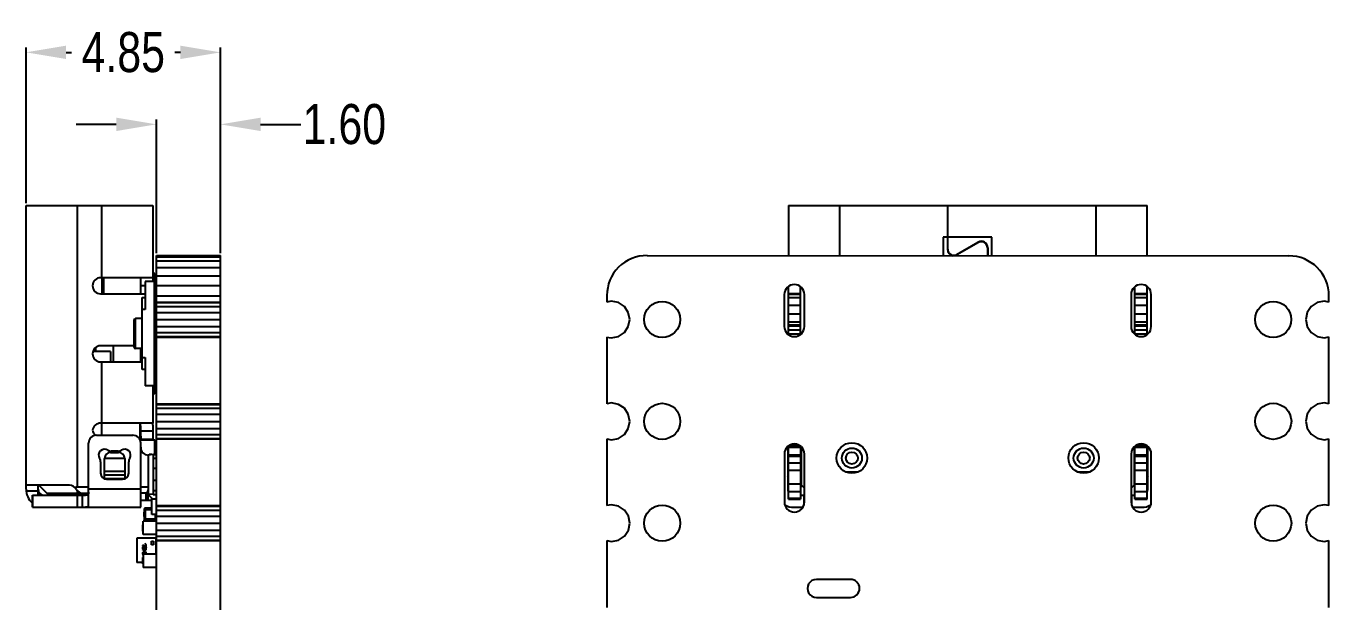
# Model space of a CAD drawing. Header units: inches. Extents: x -37.2 to 29.4, y -3.8 to 37.3.
# Drawn here: x -3.11 to 29.39, y 19.81 to 34.18 of the extents above; entities that cross this region are included whole.
import ezdxf

# ---------------------------------------------------------------- set-up
doc = ezdxf.new("R2010")
doc.units = ezdxf.units.IN
doc.header["$LTSCALE"] = 1.21
doc.header["$MEASUREMENT"] = 0
doc.header["$PDMODE"] = 3
doc.header["$PDSIZE"] = 0.3125
doc.layers.get('0').update_dxf_attribs({"linetype": 'CONTINUOUS'})
doc.layers.get('Defpoints').update_dxf_attribs({"linetype": 'CONTINUOUS'})
doc.layers.add('DIM', color=3, linetype='CONTINUOUS')
doc.styles.get("Standard").update_dxf_attribs({"font": 'txt', "width": 0.8})
doc.dimstyles.get("Standard").update_dxf_attribs({"dimtxt": 0.15625, "dimasz": 0.1875, "dimexe": 0.125, "dimexo": 0.0625, "dimgap": 0.09, "dimtad": 0, "dimtih": 1, "dimtoh": 1, "dimzin": 4, "dimdsep": 46, "dimtxsty": 'STANDARD', "dimblk": '_FILLED', "dimblk1": '_FILLED', "dimblk2": '_FILLED', "dimcen": 0.09, "dimazin": 1, "dimtp": 0.01, "dimtm": 0.01, "dimtfac": 1, "dimtofl": 0, "dimtmove": 0, "dimatfit": 3, "dimldrblk": '_FILLED', "dimfxl": 1, "dimtolj": 1, "dimtzin": 4, "dimarcsym": 0})

# ---------------------------------------------------------------- blocks, each defined once
blk = doc.blocks.new('_FILLED')
at = {"color": 0, "linetype": 'ByBlock'}
blk.add_solid([(0, 0), (-1, 0.167), (-1, -0.167)], dxfattribs=at)
blk = doc.blocks.new('*D9')
at = {"layer": 'Defpoints', "color": 0}
for p in [(1.744, 31.729), (0.144, 28.456), (1.744, 28.456)]:
    blk.add_point(p, dxfattribs=at)
at = {"layer": 'DIM', "color": 0, "lineweight": -2}
for p, q in [((0.144, 28.518), (0.144, 31.854)), ((1.744, 28.518), (1.744, 31.854)), ((-0.856, 31.729), (-1.856, 31.729)), ((2.744, 31.729), (3.744, 31.729))]:
    blk.add_line(p, q, dxfattribs=at)
blk.add_blockref('_FILLED', (0.144, 31.729), dxfattribs=at)
at = {"layer": 'DIM', "color": 0, "lineweight": -2, "rotation": 180}
blk.add_blockref('_FILLED', (1.744, 31.729), dxfattribs=at)
at = {"layer": 'DIM', "color": 0, "insert": (4.834, 31.729), "char_height": 1, "attachment_point": 5}
blk.add_mtext('\\A1;1.60', dxfattribs=at)
blk = doc.blocks.new('*D10')
at = {"layer": 'Defpoints', "color": 0}
for p in [(-3.106, 33.526), (-3.106, 29.702), (1.744, 28.456)]:
    blk.add_point(p, dxfattribs=at)
at = {"layer": 'DIM', "color": 0, "lineweight": -2}
for p, q in [((-3.106, 29.765), (-3.106, 33.651)), ((-2.106, 33.526), (-1.971, 33.526)), ((0.744, 33.526), (0.609, 33.526)), ((1.744, 28.518), (1.744, 33.651))]:
    blk.add_line(p, q, dxfattribs=at)
at = {"layer": 'DIM', "color": 0, "lineweight": -2, "rotation": 180}
blk.add_blockref('_FILLED', (-3.106, 33.526), dxfattribs=at)
at = {"layer": 'DIM', "color": 0, "lineweight": -2}
blk.add_blockref('_FILLED', (1.744, 33.526), dxfattribs=at)
at = {"layer": 'DIM', "color": 0, "insert": (-0.681, 33.526), "char_height": 1, "attachment_point": 5}
blk.add_mtext('\\A1;4.85', dxfattribs=at)

msp = doc.modelspace()

# ---------------------------------------------------------------- linework, layer by layer
at = {"color": 7, "linetype": 'Continuous'}
for p, q in [((-3.106, 22.622), (-3.106, 29.702)), ((-3.106, 29.702), (0.054, 29.702)), ((-1.826, 22.672), (-1.826, 29.702)), ((-1.226, 29.702), (-1.226, 27.902)), ((0.054, 29.702), (0.054, 27.807)), ((15.913, 29.702), (15.913, 28.454)), ((15.913, 29.702), (24.853, 29.702)), ((17.193, 28.454), (17.193, 29.702)), ((19.873, 29.702), (19.873, 28.611)), ((19.883, 29.602), (19.873, 29.602)), ((19.883, 28.611), (19.883, 29.702)), ((23.573, 29.702), (23.573, 28.451)), ((24.853, 28.45), (24.853, 29.702)), ((19.883, 29.372), (19.873, 29.372)), ((19.873, 29.287), (19.883, 29.287)), ((19.773, 28.911), (19.773, 28.452)), ((19.873, 28.911), (19.773, 28.911)), ((20.983, 28.911), (19.883, 28.911)), ((20.107, 28.481), (20.643, 28.789)), ((20.648, 28.781), (20.112, 28.473)), ((20.873, 28.651), (20.873, 28.452)), ((20.883, 28.651), (20.883, 28.452)), ((20.983, 28.452), (20.983, 28.911)), ((0.144, 0.44), (0.144, 28.456)), ((0.144, 28.456), (1.744, 28.456)), ((0.144, 28.421), (1.744, 28.421)), ((0.144, 28.321), (1.744, 28.321)), ((1.744, 0.44), (1.744, 28.456)), ((12.383, 28.456), (28.391, 28.448)), ((0.104, 28.008), (0.054, 28.008)), ((0.104, 28.007), (0.054, 28.007)), ((0.104, 28.008), (0.104, 28.007)), ((0.104, 27.396), (0.104, 28.007)), ((0.144, 28.16), (1.744, 28.16)), ((0.144, 27.951), (1.744, 27.951)), ((0.054, 27.902), (-1.246, 27.902)), ((-1.215, 27.902), (-1.215, 27.502)), ((-1.176, 27.902), (-1.176, 27.502)), ((-0.246, 27.502), (-0.246, 27.902)), ((-0.136, 27.702), (-0.246, 27.702)), ((-0.136, 27.807), (-0.136, 27.107)), ((0.094, 27.807), (-0.136, 27.807)), ((0.094, 25.207), (0.094, 27.807)), ((0.104, 27.647), (0.094, 27.647)), ((0.144, 27.708), (1.744, 27.708)), ((15.913, 26.482), (15.913, 27.682)), ((16.213, 26.491), (16.213, 27.673)), ((24.553, 26.491), (24.553, 27.674)), ((24.853, 26.483), (24.853, 27.682)), ((-1.246, 27.502), (-0.136, 27.502)), ((-0.206, 25.607), (-0.206, 27.407)), ((-0.206, 27.407), (-0.136, 27.407)), ((0.104, 27.615), (0.094, 27.615)), ((0.104, 27.396), (0.094, 27.396)), ((0.104, 27.502), (0.144, 27.502)), ((0.134, 27.409), (0.104, 27.409)), ((0.134, 26.634), (0.134, 27.409)), ((0.144, 27.447), (1.744, 27.447)), ((11.382, 27.456), (11.382, 27.294)), ((11.492, 27.316), (11.382, 27.294)), ((11.668, 27.281), (11.492, 27.316)), ((15.807, 27.482), (15.807, 26.682)), ((16.213, 27.502), (15.913, 27.502)), ((15.913, 27.489), (16.213, 27.489)), ((16.213, 27.401), (15.913, 27.401)), ((16.307, 26.682), (16.307, 27.482)), ((24.457, 27.483), (24.457, 26.683)), ((24.853, 27.502), (24.553, 27.502)), ((24.553, 27.489), (24.853, 27.489)), ((24.853, 27.401), (24.553, 27.401)), ((24.957, 26.683), (24.957, 27.483)), ((29.272, 27.317), (29.097, 27.282)), ((29.391, 27.294), (29.272, 27.317)), ((29.391, 27.294), (29.391, 27.448)), ((-0.136, 27.107), (-0.206, 27.107)), ((0.094, 27.209), (0.134, 27.209)), ((0.134, 27.296), (0.144, 27.296)), ((0.134, 27.221), (0.144, 27.221)), ((0.134, 27.204), (0.144, 27.204)), ((0.134, 27.202), (0.144, 27.202)), ((0.134, 27.198), (0.144, 27.198)), ((0.134, 27.189), (0.144, 27.189)), ((0.134, 27.181), (0.144, 27.181)), ((0.134, 27.171), (0.144, 27.171)), ((0.134, 27.152), (0.144, 27.152)), ((0.134, 27.141), (0.144, 27.141)), ((0.134, 27.133), (0.144, 27.133)), ((0.134, 27.125), (0.144, 27.125)), ((0.134, 27.123), (0.144, 27.123)), ((0.134, 27.106), (0.144, 27.106)), ((0.134, 27.031), (0.144, 27.031)), ((0.134, 27.014), (0.144, 27.014)), ((0.144, 27.294), (1.744, 27.294)), ((0.144, 27.281), (1.744, 27.281)), ((0.144, 27.182), (1.744, 27.182)), ((0.144, 27.033), (1.744, 27.033)), ((11.817, 27.182), (11.668, 27.281)), ((11.916, 27.033), (11.817, 27.182)), ((11.951, 26.857), (11.916, 27.033)), ((15.913, 27.213), (16.213, 27.213)), ((16.213, 26.991), (15.913, 26.991)), ((24.553, 27.213), (24.853, 27.213)), ((24.853, 26.991), (24.553, 26.991)), ((28.848, 27.034), (28.814, 26.858)), ((28.948, 27.183), (28.848, 27.034)), ((29.097, 27.282), (28.948, 27.183)), ((-0.416, 26.841), (-0.416, 26.174)), ((-0.374, 26.132), (-0.374, 26.882)), ((-0.206, 26.882), (-0.374, 26.882)), ((0.134, 26.964), (0.144, 26.964)), ((0.134, 26.954), (0.144, 26.954)), ((0.134, 26.946), (0.144, 26.946)), ((0.134, 26.937), (0.144, 26.937)), ((0.134, 26.933), (0.144, 26.933)), ((0.134, 26.931), (0.144, 26.931)), ((0.134, 26.914), (0.144, 26.914)), ((0.134, 26.902), (0.144, 26.902)), ((0.134, 26.893), (0.144, 26.893)), ((0.134, 26.852), (0.144, 26.852)), ((0.134, 26.843), (0.144, 26.843)), ((0.134, 26.831), (0.144, 26.831)), ((0.144, 26.857), (1.744, 26.857)), ((0.144, 26.682), (1.744, 26.682)), ((11.817, 26.533), (11.916, 26.682)), ((11.916, 26.682), (11.951, 26.857)), ((15.913, 26.803), (16.213, 26.803)), ((16.213, 26.715), (15.913, 26.715)), ((15.913, 26.702), (16.213, 26.702)), ((24.553, 26.803), (24.853, 26.803)), ((24.853, 26.715), (24.553, 26.715)), ((24.553, 26.702), (24.853, 26.702)), ((28.814, 26.858), (28.848, 26.683)), ((28.848, 26.683), (28.948, 26.534)), ((0.094, 26.634), (0.134, 26.634)), ((0.094, 26.381), (0.134, 26.381)), ((0.134, 25.606), (0.134, 26.381)), ((0.144, 26.533), (1.744, 26.533)), ((0.144, 26.433), (1.744, 26.433)), ((0.144, 26.42), (1.744, 26.42)), ((11.382, 26.42), (11.382, 24.754)), ((11.382, 26.42), (11.492, 26.398)), ((11.492, 26.398), (11.668, 26.433)), ((11.668, 26.433), (11.817, 26.533)), ((16.213, 26.592), (15.913, 26.592)), ((15.913, 26.502), (16.213, 26.502)), ((24.853, 26.592), (24.553, 26.592)), ((24.553, 26.502), (24.853, 26.502)), ((28.948, 26.534), (29.097, 26.435)), ((29.097, 26.435), (29.272, 26.4)), ((29.272, 26.4), (29.391, 26.423)), ((29.39, 24.754), (29.391, 26.423)), ((-1.001, 26.062), (-1.434, 26.062)), ((-1.376, 26.151), (-1.376, 26.062)), ((-0.416, 26.202), (-1.246, 26.202)), ((-1.001, 26.062), (-1.001, 25.802)), ((-0.926, 25.802), (-0.926, 26.202)), ((-0.206, 26.132), (-0.374, 26.132)), ((-0.246, 25.802), (-0.246, 26.132)), ((-0.206, 26.092), (-0.246, 26.052)), ((-0.246, 26.002), (-0.206, 26.002)), ((-1.246, 25.802), (-0.206, 25.802)), ((-1.226, 25.802), (-1.226, 23.972)), ((-0.206, 25.907), (-0.136, 25.907)), ((-0.136, 25.907), (-0.136, 25.207)), ((0.134, 25.806), (0.094, 25.806)), ((-0.136, 25.607), (-0.206, 25.607)), ((0.094, 25.619), (0.104, 25.619)), ((0.104, 25.4), (0.094, 25.4)), ((0.104, 25.368), (0.094, 25.368)), ((0.104, 25.007), (0.104, 25.619)), ((0.104, 25.606), (0.134, 25.606)), ((0.094, 25.207), (-0.136, 25.207)), ((0.054, 25.207), (0.054, 24.272)), ((0.104, 25.007), (0.054, 25.007)), ((0.144, 24.754), (1.744, 24.754)), ((0.144, 24.741), (1.744, 24.741)), ((11.493, 24.776), (11.382, 24.754)), ((11.668, 24.741), (11.493, 24.776)), ((11.817, 24.642), (11.668, 24.741)), ((29.097, 24.742), (28.948, 24.643)), ((29.273, 24.777), (29.097, 24.742)), ((29.39, 24.754), (29.273, 24.777)), ((0.144, 24.642), (1.744, 24.642)), ((0.144, 24.493), (1.744, 24.493)), ((11.916, 24.493), (11.817, 24.642)), ((11.951, 24.317), (11.916, 24.493)), ((28.849, 24.494), (28.814, 24.318)), ((28.948, 24.643), (28.849, 24.494)), ((0.039, 24.272), (-1.246, 24.272)), ((-0.266, 24.272), (-0.266, 23.856)), ((-0.246, 24.072), (-0.245, 24.137)), ((-0.246, 23.972), (-0.246, 24.072)), ((0.054, 24.072), (-0.246, 24.072)), ((0.054, 24.072), (0.054, 23.852)), ((0.144, 24.317), (1.744, 24.317)), ((0.144, 24.142), (1.744, 24.142)), ((11.817, 23.993), (11.916, 24.142)), ((11.916, 24.142), (11.951, 24.317)), ((28.814, 24.318), (28.849, 24.143)), ((28.849, 24.143), (28.948, 23.994)), ((-1.546, 22.191), (-1.546, 23.772)), ((-1.346, 23.972), (-0.446, 23.972)), ((-0.264, 23.852), (0.104, 23.852)), ((-0.236, 23.925), (-0.246, 23.981)), ((-0.246, 22.172), (-0.246, 23.772)), ((-0.236, 23.852), (-0.236, 23.925)), ((-0.236, 23.872), (0.054, 23.872)), ((0.104, 23.487), (0.104, 23.852)), ((0.144, 23.993), (1.744, 23.993)), ((0.144, 23.893), (1.744, 23.893)), ((0.144, 23.88), (1.744, 23.88)), ((11.381, 23.88), (11.381, 22.214)), ((11.381, 23.88), (11.493, 23.858)), ((11.493, 23.858), (11.668, 23.893)), ((11.668, 23.893), (11.817, 23.993)), ((28.948, 23.994), (29.097, 23.895)), ((29.097, 23.895), (29.273, 23.86)), ((29.273, 23.86), (29.39, 23.883)), ((29.39, 22.214), (29.39, 23.883)), ((-0.996, 23.542), (-0.796, 23.542)), ((-0.811, 23.572), (-0.98, 23.572)), ((0.063, 23.486), (-0.056, 23.476)), ((-0.056, 23.476), (-0.056, 22.499)), ((-0.014, 23.49), (-0.033, 23.488)), ((-0.032, 23.478), (-0.033, 23.488)), ((-0.026, 23.479), (-0.027, 23.489)), ((-0.02, 23.479), (-0.021, 23.489)), ((0.034, 23.494), (-0.014, 23.49)), ((-0.013, 23.48), (-0.014, 23.49)), ((0.003, 23.481), (0.002, 23.491)), ((0.018, 23.492), (0.019, 23.483)), ((0.026, 23.483), (0.025, 23.493)), ((0.034, 23.494), (0.035, 23.484)), ((0.063, 23.487), (0.063, 23.138)), ((0.063, 23.487), (0.144, 23.487)), ((0.104, 23.652), (0.144, 23.652)), ((15.808, 23.502), (15.808, 22.302)), ((15.893, 23.672), (15.888, 23.681)), ((15.893, 23.672), (15.893, 22.622)), ((15.913, 23.542), (15.893, 23.542)), ((15.913, 22.372), (15.913, 23.702)), ((15.913, 23.672), (16.213, 23.672)), ((16.213, 23.472), (15.913, 23.472)), ((15.913, 23.451), (16.213, 23.451)), ((15.943, 23.722), (16.173, 23.722)), ((16.213, 23.693), (16.213, 22.372)), ((16.233, 22.722), (16.233, 23.677)), ((16.308, 22.302), (16.308, 23.502)), ((24.458, 23.503), (24.458, 22.303)), ((24.533, 23.677), (24.533, 22.722)), ((24.553, 23.692), (24.55, 23.692)), ((24.553, 22.372), (24.553, 23.694)), ((24.553, 23.672), (24.853, 23.672)), ((24.853, 23.472), (24.553, 23.472)), ((24.553, 23.451), (24.853, 23.451)), ((24.591, 23.722), (24.825, 23.722)), ((24.853, 22.372), (24.853, 23.702)), ((24.873, 23.542), (24.853, 23.542)), ((24.877, 23.682), (24.873, 23.672)), ((24.873, 22.622), (24.873, 23.672)), ((24.958, 22.303), (24.958, 23.503)), ((-1.246, 23.306), (-1.246, 23.022)), ((-1.146, 22.881), (-1.146, 23.392)), ((-0.646, 23.388), (-1.146, 23.388)), ((-0.646, 23.392), (-0.646, 22.881)), ((-0.546, 23.022), (-0.546, 23.306)), ((0.144, 23.388), (0.063, 23.388)), ((0.144, 23.138), (0.063, 23.138)), ((0.064, 23.138), (0.064, 22.837)), ((15.893, 23.392), (15.913, 23.392)), ((16.213, 23.277), (15.913, 23.277)), ((15.913, 23.098), (16.213, 23.098)), ((24.853, 23.277), (24.553, 23.277)), ((24.553, 23.098), (24.853, 23.098)), ((24.853, 23.392), (24.873, 23.392)), ((-1.146, 23.07), (-0.646, 23.07)), ((-1.146, 22.986), (-0.646, 22.986)), ((-0.648, 22.88), (-1.143, 22.88)), ((-1.096, 22.872), (-0.696, 22.872)), ((0.063, 22.837), (0.063, 22.487)), ((0.144, 22.837), (0.063, 22.837)), ((17.635, 23.052), (17.351, 23.052)), ((23.414, 23.052), (23.132, 23.052)), ((-2.026, 22.722), (-3.106, 22.722)), ((-2.797, 22.572), (-3.103, 22.572)), ((-2.948, 22.172), (-2.948, 22.472)), ((-2.948, 22.472), (-1.621, 22.472)), ((-2.946, 22.472), (-2.946, 22.172)), ((-2.806, 22.472), (-2.806, 22.722)), ((-2.786, 22.722), (-2.586, 22.522)), ((-2.586, 22.522), (-1.547, 22.522)), ((-1.546, 22.672), (-1.826, 22.672)), ((-1.826, 22.522), (-1.826, 22.586)), ((-1.826, 22.172), (-1.826, 22.472)), ((-1.696, 22.172), (-1.696, 22.472)), ((-0.246, 22.622), (-1.546, 22.622)), ((-0.056, 22.672), (-0.246, 22.672)), ((-0.096, 22.522), (-0.246, 22.522)), ((-0.116, 22.522), (-0.116, 22.352)), ((-0.056, 22.617), (-0.096, 22.522)), ((-0.096, 22.522), (0.054, 22.372)), ((-0.066, 22.492), (-0.066, 22.352)), ((0.063, 22.489), (-0.056, 22.499)), ((0.063, 22.592), (0.144, 22.592)), ((0.144, 22.487), (0.063, 22.487)), ((16.213, 22.746), (15.913, 22.746)), ((15.913, 22.567), (16.213, 22.567)), ((16.213, 22.472), (16.308, 22.472)), ((16.233, 22.722), (16.308, 22.647)), ((16.293, 22.472), (16.293, 22.217)), ((24.458, 22.647), (24.533, 22.722)), ((24.458, 22.472), (24.553, 22.472)), ((24.473, 22.219), (24.473, 22.472)), ((24.853, 22.746), (24.553, 22.746)), ((24.553, 22.567), (24.853, 22.567)), ((-2.948, 22.172), (-0.246, 22.172)), ((-0.246, 22.352), (0.034, 22.352)), ((-0.16, 22.12), (-0.16, 21.876)), ((-0.16, 22.12), (0.034, 22.12)), ((-0.13, 21.846), (-0.13, 22.151)), ((0.034, 22.151), (-0.13, 22.151)), ((0.034, 21.994), (0.034, 22.392)), ((0.144, 22.372), (0.054, 22.372)), ((0.144, 22.214), (1.744, 22.214)), ((0.144, 22.201), (1.744, 22.201)), ((0.144, 22.102), (1.744, 22.102)), ((11.493, 22.236), (11.381, 22.214)), ((11.668, 22.201), (11.493, 22.236)), ((11.817, 22.102), (11.668, 22.201)), ((11.917, 21.953), (11.817, 22.102)), ((16.213, 22.393), (15.913, 22.393)), ((15.913, 22.372), (16.213, 22.372)), ((16.043, 22.172), (16.267, 22.172)), ((24.499, 22.172), (24.723, 22.172)), ((24.853, 22.393), (24.553, 22.393)), ((24.553, 22.372), (24.853, 22.372)), ((28.948, 22.103), (28.849, 21.954)), ((29.097, 22.202), (28.948, 22.103)), ((29.273, 22.237), (29.097, 22.202)), ((29.39, 22.214), (29.273, 22.237)), ((-0.181, 21.492), (-0.181, 21.822)), ((0.144, 21.822), (-0.181, 21.822)), ((-0.163, 21.942), (-0.163, 22.048)), ((-0.163, 22.048), (-0.16, 22.048)), ((-0.163, 22.004), (-0.16, 22.004)), ((-0.16, 21.986), (-0.163, 21.986)), ((-0.16, 21.942), (-0.163, 21.942)), ((0.144, 21.876), (-0.16, 21.876)), ((-0.13, 21.846), (0.114, 21.846)), ((0.144, 21.994), (0.034, 21.994)), ((0.114, 21.994), (0.114, 21.846)), ((0.144, 21.953), (1.744, 21.953)), ((0.144, 21.777), (1.744, 21.777)), ((11.952, 21.777), (11.917, 21.953)), ((11.917, 21.602), (11.952, 21.777)), ((28.849, 21.954), (28.814, 21.778)), ((28.814, 21.778), (28.849, 21.603)), ((-0.191, 21.573), (-0.191, 21.731)), ((-0.181, 21.731), (-0.191, 21.731)), ((-0.181, 21.652), (-0.191, 21.652)), ((-0.181, 21.573), (-0.191, 21.573)), ((0.144, 21.492), (-0.181, 21.492)), ((0.144, 21.602), (1.744, 21.602)), ((0.144, 21.453), (1.744, 21.453)), ((11.668, 21.353), (11.817, 21.453)), ((11.817, 21.453), (11.917, 21.602)), ((28.849, 21.603), (28.948, 21.454)), ((28.948, 21.454), (29.097, 21.355)), ((-0.346, 21.398), (-0.346, 20.798)), ((0.134, 21.398), (-0.346, 21.398)), ((-0.164, 21.226), (-0.195, 21.215)), ((-0.195, 21.21), (-0.195, 21.215)), ((-0.195, 21.21), (-0.164, 21.199)), ((-0.19, 21.193), (-0.195, 21.181)), ((-0.195, 21.172), (-0.195, 21.181)), ((-0.164, 21.172), (-0.195, 21.172)), ((-0.195, 21.15), (-0.195, 21.166)), ((-0.195, 21.166), (-0.191, 21.166)), ((-0.164, 21.15), (-0.195, 21.15)), ((-0.194, 21.144), (-0.195, 21.137)), ((-0.195, 21.137), (-0.191, 21.126)), ((-0.194, 21.144), (-0.19, 21.144)), ((-0.191, 21.181), (-0.188, 21.19)), ((-0.191, 21.176), (-0.191, 21.181)), ((-0.167, 21.176), (-0.191, 21.176)), ((-0.191, 21.166), (-0.191, 21.154)), ((-0.191, 21.154), (-0.181, 21.154)), ((-0.191, 21.137), (-0.19, 21.144)), ((-0.188, 21.129), (-0.191, 21.137)), ((-0.191, 21.126), (-0.179, 21.121)), ((-0.18, 21.197), (-0.19, 21.193)), ((-0.188, 21.213), (-0.176, 21.218)), ((-0.176, 21.207), (-0.188, 21.212)), ((-0.188, 21.19), (-0.18, 21.193)), ((-0.179, 21.125), (-0.188, 21.129)), ((-0.181, 21.154), (-0.181, 21.165)), ((-0.181, 21.165), (-0.178, 21.165)), ((-0.168, 21.193), (-0.18, 21.197)), ((-0.18, 21.193), (-0.171, 21.19)), ((-0.17, 21.128), (-0.179, 21.125)), ((-0.179, 21.121), (-0.168, 21.125)), ((-0.178, 21.165), (-0.178, 21.154)), ((-0.178, 21.154), (-0.167, 21.154)), ((-0.176, 21.218), (-0.176, 21.207)), ((-0.172, 21.219), (-0.164, 21.222)), ((-0.172, 21.219), (-0.172, 21.206)), ((-0.164, 21.203), (-0.172, 21.206)), ((-0.171, 21.19), (-0.167, 21.181)), ((-0.167, 21.136), (-0.17, 21.128)), ((-0.169, 21.144), (-0.165, 21.144)), ((-0.169, 21.144), (-0.167, 21.136)), ((-0.164, 21.181), (-0.168, 21.193)), ((-0.168, 21.125), (-0.163, 21.136)), ((-0.167, 21.181), (-0.167, 21.176)), ((-0.167, 21.154), (-0.167, 21.167)), ((-0.167, 21.167), (-0.164, 21.167)), ((-0.163, 21.136), (-0.165, 21.144)), ((-0.164, 21.226), (-0.164, 21.222)), ((-0.164, 21.203), (-0.164, 21.199)), ((-0.164, 21.181), (-0.164, 21.172)), ((-0.164, 21.167), (-0.164, 21.15)), ((-0.116, 21.264), (-0.146, 21.253)), ((-0.146, 21.249), (-0.146, 21.253)), ((-0.146, 21.249), (-0.116, 21.237)), ((-0.142, 21.231), (-0.146, 21.219)), ((-0.146, 21.21), (-0.146, 21.219)), ((-0.116, 21.21), (-0.146, 21.21)), ((-0.146, 21.188), (-0.146, 21.204)), ((-0.146, 21.204), (-0.143, 21.204)), ((-0.116, 21.188), (-0.146, 21.188)), ((-0.143, 21.219), (-0.14, 21.228)), ((-0.143, 21.214), (-0.143, 21.219)), ((-0.119, 21.214), (-0.143, 21.214)), ((-0.143, 21.204), (-0.143, 21.192)), ((-0.143, 21.192), (-0.133, 21.192)), ((-0.131, 21.235), (-0.142, 21.231)), ((-0.14, 21.251), (-0.127, 21.256)), ((-0.127, 21.246), (-0.14, 21.25)), ((-0.14, 21.228), (-0.131, 21.231)), ((-0.137, 21.16), (-0.138, 21.155)), ((-0.138, 21.155), (-0.136, 21.149)), ((-0.138, 21.134), (-0.136, 21.126)), ((-0.137, 21.18), (-0.137, 21.184)), ((-0.112, 21.174), (-0.137, 21.184)), ((-0.137, 21.18), (-0.121, 21.174)), ((-0.121, 21.173), (-0.137, 21.168)), ((-0.137, 21.163), (-0.116, 21.172)), ((-0.137, 21.163), (-0.137, 21.168)), ((-0.137, 21.16), (-0.133, 21.16)), ((-0.136, 21.149), (-0.132, 21.147)), ((-0.132, 21.126), (-0.136, 21.126)), ((-0.135, 21.155), (-0.133, 21.16)), ((-0.134, 21.152), (-0.135, 21.155)), ((-0.135, 21.133), (-0.129, 21.138)), ((-0.132, 21.126), (-0.135, 21.133)), ((-0.133, 21.192), (-0.133, 21.203)), ((-0.133, 21.203), (-0.129, 21.203)), ((-0.132, 21.147), (-0.128, 21.148)), ((-0.12, 21.231), (-0.131, 21.235)), ((-0.131, 21.231), (-0.122, 21.228)), ((-0.128, 21.155), (-0.13, 21.151)), ((-0.13, 21.141), (-0.116, 21.141)), ((-0.129, 21.203), (-0.129, 21.192)), ((-0.129, 21.192), (-0.119, 21.192)), ((-0.129, 21.138), (-0.129, 21.131)), ((-0.129, 21.131), (-0.121, 21.124)), ((-0.125, 21.16), (-0.128, 21.155)), ((-0.128, 21.148), (-0.125, 21.152)), ((-0.127, 21.256), (-0.127, 21.246)), ((-0.126, 21.132), (-0.127, 21.138)), ((-0.127, 21.138), (-0.124, 21.138)), ((-0.125, 21.129), (-0.126, 21.132)), ((-0.122, 21.161), (-0.125, 21.16)), ((-0.125, 21.152), (-0.123, 21.156)), ((-0.122, 21.128), (-0.125, 21.129)), ((-0.124, 21.257), (-0.116, 21.26)), ((-0.124, 21.257), (-0.124, 21.244)), ((-0.116, 21.241), (-0.124, 21.244)), ((-0.124, 21.138), (-0.12, 21.136)), ((-0.122, 21.228), (-0.119, 21.219)), ((-0.117, 21.159), (-0.122, 21.161)), ((-0.119, 21.129), (-0.122, 21.128)), ((-0.121, 21.157), (-0.118, 21.153)), ((-0.121, 21.124), (-0.117, 21.126)), ((-0.116, 21.219), (-0.12, 21.231)), ((-0.12, 21.174), (-0.119, 21.174)), ((-0.118, 21.153), (-0.12, 21.147)), ((-0.116, 21.147), (-0.12, 21.147)), ((-0.12, 21.136), (-0.118, 21.132)), ((-0.119, 21.219), (-0.119, 21.214)), ((-0.119, 21.192), (-0.119, 21.205)), ((-0.119, 21.205), (-0.116, 21.205)), ((-0.116, 21.138), (-0.119, 21.138)), ((-0.115, 21.131), (-0.119, 21.138)), ((-0.118, 21.132), (-0.119, 21.129)), ((-0.115, 21.152), (-0.117, 21.159)), ((-0.117, 21.126), (-0.115, 21.131)), ((-0.116, 21.264), (-0.116, 21.26)), ((-0.116, 21.241), (-0.116, 21.237)), ((-0.116, 21.219), (-0.116, 21.21)), ((-0.116, 21.205), (-0.116, 21.188)), ((-0.116, 21.172), (-0.112, 21.17)), ((-0.116, 21.147), (-0.115, 21.152)), ((-0.116, 21.141), (-0.116, 21.138)), ((-0.105, 21.167), (-0.112, 21.174)), ((-0.112, 21.17), (-0.109, 21.166)), ((-0.106, 21.164), (-0.109, 21.164)), ((0.027, 21.398), (0.027, 21.408)), ((0.027, 21.408), (0.07, 21.408)), ((0.027, 21.239), (0.027, 21.326)), ((0.027, 21.326), (0.07, 21.326)), ((0.07, 21.239), (0.027, 21.239)), ((0.07, 21.398), (0.07, 21.408)), ((0.07, 21.326), (0.07, 21.239)), ((0.134, 21.398), (0.134, 21.003)), ((0.134, 21.348), (0.144, 21.348)), ((0.144, 21.353), (1.744, 21.353)), ((0.144, 21.341), (1.744, 21.341)), ((11.381, 21.341), (11.38, 19.674)), ((11.381, 21.341), (11.493, 21.318)), ((11.493, 21.318), (11.668, 21.353)), ((29.097, 21.355), (29.273, 21.32)), ((29.273, 21.32), (29.389, 21.343)), ((29.389, 19.674), (29.389, 21.343)), ((-0.191, 20.798), (-0.346, 20.798)), ((-0.203, 21.016), (-0.194, 20.99)), ((-0.195, 21.104), (-0.195, 21.108)), ((-0.195, 21.108), (-0.167, 21.108)), ((-0.164, 21.104), (-0.195, 21.104)), ((-0.194, 20.99), (-0.185, 20.981)), ((-0.174, 21.057), (-0.191, 21.046)), ((-0.191, 20.764), (-0.191, 20.922)), ((-0.181, 20.922), (-0.191, 20.922)), ((-0.181, 20.922), (-0.191, 20.922)), ((-0.181, 20.922), (-0.191, 20.922)), ((-0.181, 20.918), (-0.191, 20.918)), ((-0.181, 20.995), (-0.19, 21.016)), ((-0.185, 20.981), (-0.185, 20.976)), ((-0.181, 21.003), (-0.181, 20.673)), ((0.144, 21.003), (-0.181, 21.003)), ((0.144, 21.003), (-0.181, 21.003)), ((0.144, 21.003), (-0.181, 21.003)), ((-0.167, 21.108), (-0.167, 21.12)), ((-0.167, 21.12), (-0.164, 21.12)), ((-0.164, 21.12), (-0.164, 21.104)), ((-0.163, 21.048), (-0.163, 21.047)), ((-0.141, 21.04), (-0.153, 21.033)), ((-0.153, 21.033), (-0.137, 21.004)), ((-0.146, 21.104), (-0.146, 21.12)), ((-0.146, 21.12), (-0.143, 21.12)), ((-0.116, 21.104), (-0.146, 21.104)), ((-0.143, 21.12), (-0.143, 21.108)), ((-0.143, 21.108), (-0.133, 21.108)), ((-0.125, 21.009), (-0.141, 21.04)), ((-0.133, 21.108), (-0.133, 21.119)), ((-0.133, 21.119), (-0.129, 21.119)), ((-0.129, 21.119), (-0.129, 21.108)), ((-0.129, 21.108), (-0.119, 21.108)), ((-0.129, 21.04), (-0.129, 21.05)), ((-0.129, 21.039), (-0.122, 21.032)), ((-0.116, 21.051), (-0.125, 21.071)), ((-0.125, 21.009), (-0.123, 21.009)), ((-0.108, 21.003), (-0.123, 21.009)), ((-0.122, 21.032), (-0.116, 21.038)), ((-0.119, 21.108), (-0.119, 21.12)), ((-0.119, 21.12), (-0.116, 21.12)), ((-0.116, 21.12), (-0.116, 21.104)), ((-0.116, 21.051), (-0.116, 21.038)), ((-0.181, 20.768), (-0.191, 20.768)), ((-0.181, 20.764), (-0.191, 20.764)), ((0.144, 20.673), (-0.181, 20.673)), ((17.458, 20.373), (16.608, 20.373)), ((16.608, 19.923), (17.458, 19.923))]:
    msp.add_line(p, q, dxfattribs=at)
for centre, radius in [((12.762, 26.857), 0.45), ((28.002, 26.858), 0.45), ((12.763, 24.317), 0.45), ((28.003, 24.318), 0.45), ((17.493, 23.402), 0.381), ((23.273, 23.403), 0.381), ((17.493, 23.402), 0.25), ((17.493, 23.402), 0.15), ((23.273, 23.402), 0.25), ((23.273, 23.402), 0.15), ((12.763, 21.777), 0.45), ((28.003, 21.778), 0.45)]:
    msp.add_circle(centre, radius, dxfattribs=at)
for centre, radius, start, end in [((20.033, 28.611), 0.16, 180, 264.7988), ((20.033, 28.611), 0.15, 180, 299.8989), ((20.723, 28.651), 0.16, 0, 119.8989), ((20.723, 28.651), 0.15, 0, 119.8989), ((12.382, 27.456), 1, 89.9736, 179.9855), ((28.391, 27.448), 1, 359.9855, 89.9736), ((-1.246, 27.702), 0.2, 90, 270), ((16.057, 27.482), 0.25, 0.0045, 180.0045), ((24.707, 27.483), 0.25, 0.0045, 180.0045), ((-0.374, 26.841), 0.0415, 90, 180), ((16.057, 26.682), 0.25, 180.0045, 0.0045), ((24.707, 26.683), 0.25, 180.0045, 0.0045), ((-1.246, 26.002), 0.2, 90, 270), ((-0.374, 26.174), 0.0415, 180, 270), ((0.054, 26.352), 0.15, 302.5171, 306.9775), ((-1.246, 24.072), 0.2, 90, 172.8192), ((-1.246, 24.122), 0.2, 187.1808, 230.735), ((-1.346, 23.772), 0.2, 90, 180), ((-0.446, 23.772), 0.2, 0, 90), ((16.058, 23.502), 0.25, 0.0045, 180.0045), ((24.708, 23.503), 0.25, 0.0045, 180.0045), ((-1.146, 23.472), 0.15, 56.4427, 213.5573), ((-0.996, 23.392), 0.15, 90, 180), ((-0.98, 23.722), 0.15, 236.4427, 270), ((-0.811, 23.722), 0.15, 270, 303.5573), ((-0.796, 23.392), 0.15, 0, 90), ((-0.646, 23.472), 0.15, 326.4427, 123.5573), ((-0.046, 23.672), 0.2, 180, 266.7823), ((-1.396, 23.306), 0.15, 0, 33.5573), ((-0.396, 23.306), 0.15, 146.4427, 180), ((-1.096, 23.022), 0.15, 180, 270), ((-0.696, 23.022), 0.15, 270, 0), ((15.763, 22.88), 0.15, 0, 29.9041), ((25.003, 22.88), 0.15, 150.0959, 180), ((-2.656, 22.622), 0.45, 180, 229.1511), ((-2.656, 22.622), 0.15, 180, 270), ((-2.026, 22.522), 0.2, 30, 90), ((-1.679, 22.722), 0.2, 210, 270), ((16.043, 22.622), 0.15, 180, 208.7149), ((24.723, 22.622), 0.15, 331.2853, 0), ((-0.13, 22.12), 0.0305, 90, 180), ((16.058, 22.302), 0.25, 180.0045, 0.0045), ((16.043, 22.622), 0.45, 240.1404, 270), ((24.708, 22.303), 0.25, 180.0045, 0.0045), ((24.723, 22.622), 0.45, 270, 299.8783), ((-0.13, 21.876), 0.0305, 180, 270), ((0.114, 21.876), 0.0305, 270, 360), ((-0.13, 21.209), 0.0367, 284.6351, 285.108), ((-0.15, 20.976), 0.0349, 179.9596, 209.7054), ((-0.146, 21.048), 0.0169, 90.0736, 179.9264), ((-0.146, 21.048), 0.0304, 47.3652, 90.0756), ((-0.124, 20.988), 0.0207, 130.6026, 134.1223), ((16.608, 20.148), 0.225, 90.0045, 270.0045), ((17.458, 20.148), 0.225, 270.0045, 90.0045)]:
    msp.add_arc(centre, radius, start, end, dxfattribs=at)
msp.add_ellipse((-1.826, 21.392), major_axis=(0, 1.28), ratio=1, start_param=0, end_param=0.051442, dxfattribs=at)
for points, knots in [([(-0.245, 24.137), (-0.245, 24.147), (-0.246, 24.165), (-0.246, 24.191), (-0.247, 24.214), (-0.249, 24.234), (-0.251, 24.25), (-0.255, 24.262), (-0.259, 24.27), (-0.264, 24.272), (-0.266, 24.272)], [0, 0, 0, 0, 0.202229, 0.388397, 0.55414, 0.695592, 0.80999, 0.896066, 0.955818, 1, 1, 1, 1]), ([(0.039, 24.272), (0.04, 24.272), (0.042, 24.271), (0.045, 24.268), (0.047, 24.263), (0.049, 24.256), (0.05, 24.248), (0.052, 24.234), (0.053, 24.212), (0.054, 24.182), (0.055, 24.135), (0.054, 24.098), (0.054, 24.072)], [0, 0, 0, 0, 0.015063, 0.034171, 0.060054, 0.093627, 0.135132, 0.184531, 0.306046, 0.454916, 0.624633, 1, 1, 1, 1]), ([(-1.546, 22.547), (-1.546, 22.541), (-1.546, 22.529), (-1.548, 22.512), (-1.552, 22.498), (-1.56, 22.486), (-1.571, 22.479), (-1.586, 22.474), (-1.602, 22.472), (-1.614, 22.472), (-1.621, 22.472)], [0, 0, 0, 0, 0.14895, 0.281399, 0.396638, 0.500035, 0.6034, 0.718586, 0.851034, 1, 1, 1, 1]), ([(16.233, 22.722), (16.231, 22.722), (16.227, 22.72), (16.223, 22.714), (16.22, 22.705), (16.217, 22.694), (16.216, 22.679), (16.214, 22.655), (16.213, 22.636), (16.213, 22.622)], [0, 0, 0, 0, 0.049988, 0.114001, 0.200874, 0.312979, 0.450258, 0.611843, 1, 1, 1, 1]), ([(24.552, 22.622), (24.552, 22.636), (24.552, 22.655), (24.55, 22.679), (24.548, 22.694), (24.545, 22.705), (24.542, 22.714), (24.538, 22.72), (24.534, 22.722), (24.532, 22.722)], [0, 0, 0, 0, 0.388156, 0.549736, 0.68702, 0.799128, 0.885999, 0.950012, 1, 1, 1, 1]), ([(-1.546, 22.191), (-1.546, 22.189), (-1.546, 22.186), (-1.551, 22.181), (-1.557, 22.178), (-1.57, 22.174), (-1.592, 22.172), (-1.61, 22.172), (-1.621, 22.172)], [0, 0, 0, 0, 0.065631, 0.135051, 0.220763, 0.329327, 0.620526, 1, 1, 1, 1]), ([(-0.191, 21.212), (-0.191, 21.212), (-0.19, 21.213), (-0.189, 21.213), (-0.189, 21.213)], [0, 0, 0, 0, 0.041865, 1, 1, 1, 1]), ([(-0.189, 21.212), (-0.19, 21.212), (-0.19, 21.212), (-0.191, 21.212), (-0.191, 21.212)], [0, 0, 0, 0, 0.933557, 1, 1, 1, 1]), ([(-0.141, 21.25), (-0.141, 21.25), (-0.142, 21.251), (-0.142, 21.251), (-0.142, 21.251)], [0, 0, 0, 0, 0.933557, 1, 1, 1, 1]), ([(-0.142, 21.251), (-0.142, 21.251), (-0.141, 21.251), (-0.141, 21.251), (-0.14, 21.251)], [0, 0, 0, 0, 0.041865, 1, 1, 1, 1])]:
    msp.add_open_spline(points, degree=3, knots=knots, dxfattribs=at)
for points in [[(-0.189, 21.213), (-0.189, 21.213), (-0.189, 21.213), (-0.188, 21.213)], [(-0.188, 21.212), (-0.189, 21.212), (-0.189, 21.212), (-0.189, 21.212)], [(-0.14, 21.25), (-0.14, 21.25), (-0.14, 21.25), (-0.141, 21.25)], [(-0.14, 21.251), (-0.14, 21.251), (-0.14, 21.251), (-0.14, 21.251)], [(-0.13, 21.141), (-0.135, 21.141), (-0.138, 21.139), (-0.138, 21.134)], [(-0.132, 21.151), (-0.133, 21.151), (-0.133, 21.151), (-0.134, 21.152)], [(-0.13, 21.151), (-0.13, 21.151), (-0.131, 21.151), (-0.132, 21.151)], [(-0.123, 21.156), (-0.123, 21.157), (-0.122, 21.157), (-0.121, 21.157)], [(-0.119, 21.174), (-0.12, 21.174), (-0.12, 21.173), (-0.121, 21.173)], [(-0.121, 21.174), (-0.121, 21.174), (-0.12, 21.174), (-0.12, 21.174)], [(-0.109, 21.166), (-0.109, 21.166), (-0.109, 21.165), (-0.109, 21.164)], [(-0.106, 21.164), (-0.105, 21.165), (-0.105, 21.166), (-0.105, 21.167)], [(-0.191, 21.046), (-0.199, 21.037), (-0.203, 21.027), (-0.203, 21.016)], [(-0.19, 21.016), (-0.19, 21.032), (-0.178, 21.045), (-0.163, 21.047)], [(-0.146, 21.079), (-0.159, 21.079), (-0.17, 21.07), (-0.174, 21.057)], [(-0.146, 21.065), (-0.137, 21.065), (-0.129, 21.059), (-0.129, 21.05)], [(-0.129, 21.04), (-0.129, 21.04), (-0.129, 21.039), (-0.129, 21.039)]]:
    msp.add_open_spline(points, degree=3, dxfattribs=at)

# ---------------------------------------------------------------- dimensions: what is measured, and where the dimension line sits
at = {"layer": 'DIM'}
for base, p1, p2, picture, middle in [((-3.106, 33.526), (1.744, 28.456), (-3.106, 29.702), '*D10', (-0.681, 33.526)), ((1.744, 31.729), (0.144, 28.456), (1.744, 28.456), '*D9', (4.834, 31.729))]:
    dim = msp.add_linear_dim(base=base, p1=p1, p2=p2, dimstyle='STANDARD', override={"dimtxt": 1, "dimasz": 1, "dimtih": 0, "dimtoh": 0, "dimzin": 0, "dimcen": 0.198, "dimadec": 0, "dimazin": 0, "dimtp": 0, "dimtm": 0, "dimtdec": 4, "dimtzin": 0}, dxfattribs=at)
    dim.commit()
    dim.dimension.update_dxf_attribs({"geometry": picture, "text_midpoint": middle})

doc.saveas('drawing.dxf')
